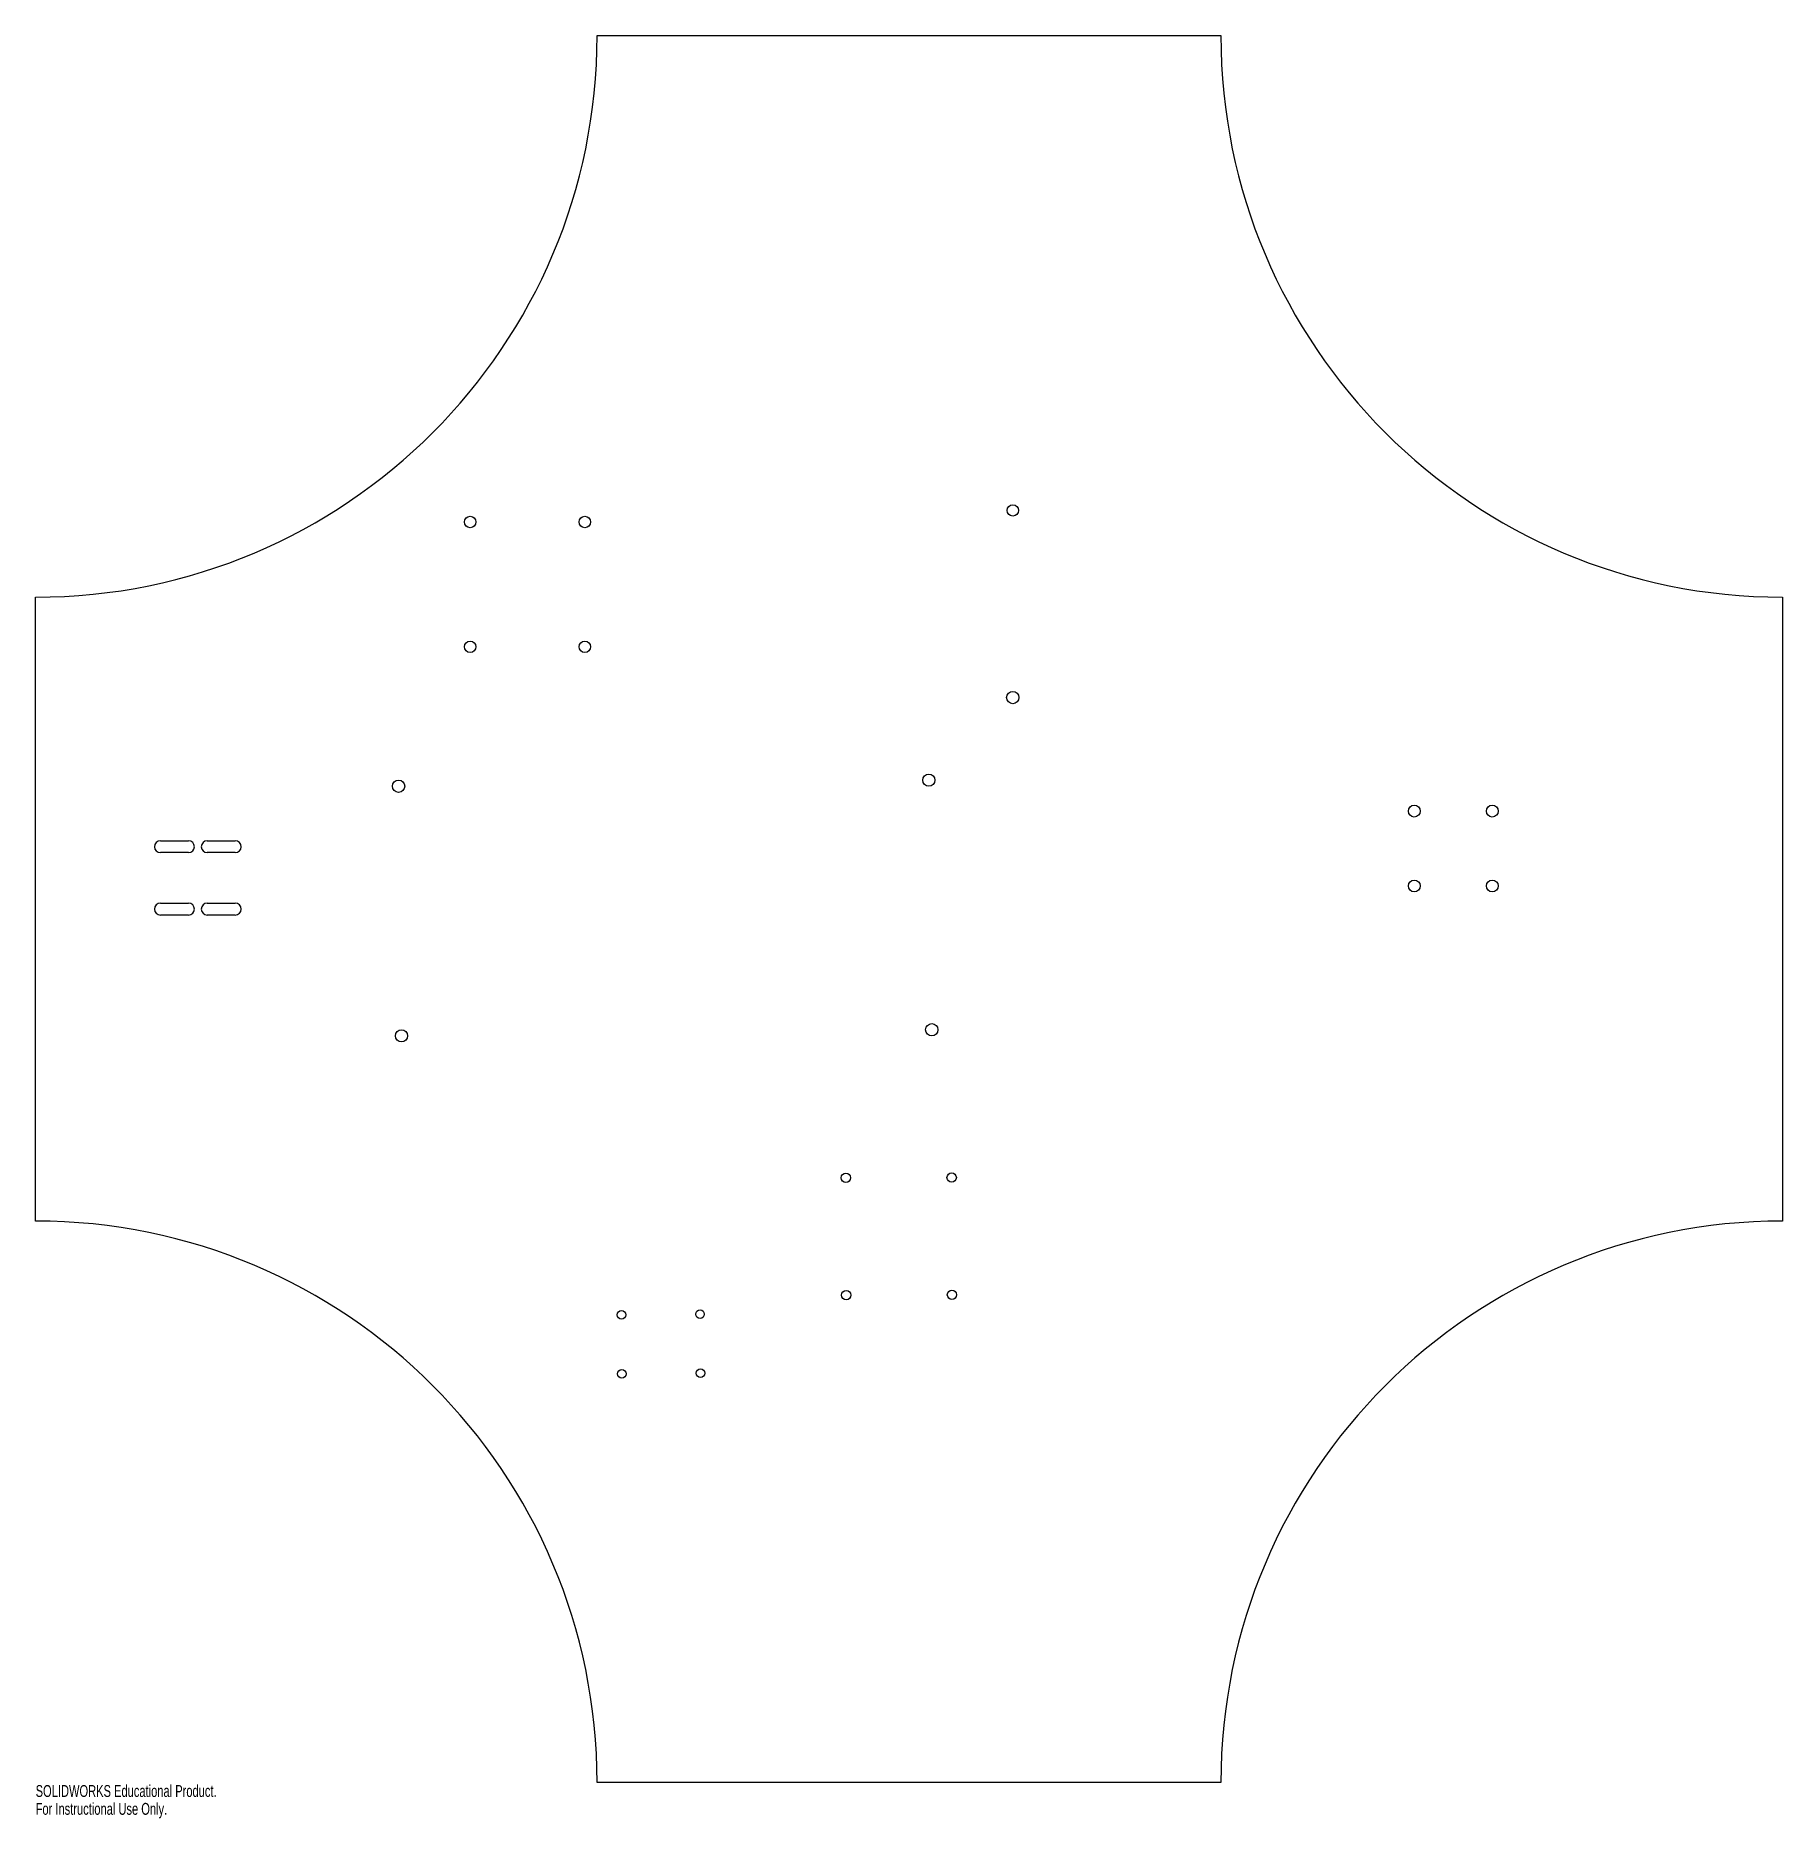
# Model space of a CAD drawing. Header units: inches. Extents: x -14 to 14, y -14.6 to 14.
import ezdxf

# ---------------------------------------------------------------- set-up
doc = ezdxf.new("R2010")
doc.units = ezdxf.units.IN
doc.header["$MEASUREMENT"] = 0
doc.styles.add('SLDTEXTSTYLE0', font='TXT', dxfattribs={"width": 0.7})

msp = doc.modelspace()

# ---------------------------------------------------------------- linework, layer by layer
at = {"color": 7, "linetype": 'Continuous', "lineweight": 25}
for p, q in [((-5, 14), (5, 14)), ((-14, -5), (-14, 5)), ((14, 5), (14, -5)), ((-12, 1.095), (-11.55, 1.095)), ((-11.55, 0.905), (-12, 0.905)), ((-11.25, 1.095), (-10.8, 1.095)), ((-10.8, 0.905), (-11.25, 0.905)), ((-12, 0.095), (-11.55, 0.095)), ((-11.25, 0.095), (-10.8, 0.095)), ((-11.55, -0.095), (-12, -0.095)), ((-10.8, -0.095), (-11.25, -0.095)), ((5, -14), (-5, -14))]:
    msp.add_line(p, q, dxfattribs=at)
for centre, radius in [((-7.035, 6.205), 0.0914), ((-5.196, 6.205), 0.0914), ((1.664, 6.391), 0.0909), ((-7.035, 4.205), 0.0914), ((-5.196, 4.205), 0.0914), ((1.664, 3.391), 0.0984), ((-8.181, 1.969), 0.0984), ((0.319, 2.067), 0.0976), ((8.1, 1.571), 0.095), ((9.35, 1.571), 0.095), ((8.1, 0.371), 0.095), ((9.35, 0.371), 0.095), ((-8.135, -2.031), 0.0984), ((0.365, -1.933), 0.0984), ((-1.011, -4.306), 0.075), ((0.684, -4.302), 0.075), ((-1.006, -6.186), 0.075), ((0.689, -6.182), 0.075), ((-4.61, -6.502), 0.0689), ((-3.35, -6.491), 0.0689), ((-4.602, -7.447), 0.0689), ((-3.342, -7.436), 0.0689)]:
    msp.add_circle(centre, radius, dxfattribs=at)
for centre, radius, start, end in [((-14, 14), 9, 270, 0), ((14, 14), 9, 180, 270), ((-12, 1), 0.095, 90, 270), ((-11.55, 1), 0.095, 270, 90), ((-11.25, 1), 0.095, 90, 270), ((-10.8, 1), 0.095, 270, 90), ((-12, 0), 0.095, 90, 270), ((-11.55, 0), 0.095, 270, 90), ((-11.25, 0), 0.095, 90, 270), ((-10.8, 0), 0.095, 270, 90), ((-14, -14), 9, 0, 90), ((14, -14), 9, 90, 180)]:
    msp.add_arc(centre, radius, start, end, dxfattribs=at)

# ---------------------------------------------------------------- texts
at = {"color": 7, "linetype": 'Continuous', "char_height": 0.1903, "attachment_point": 1, "style": 'SLDTEXTSTYLE0'}
for s, insert in [('SOLIDWORKS Educational Product.', (-14, -14.04)), ('For Instructional Use Only.', (-14, -14.326))]:
    msp.add_mtext(s, dxfattribs=dict(at, insert=insert))

doc.saveas('drawing.dxf')
